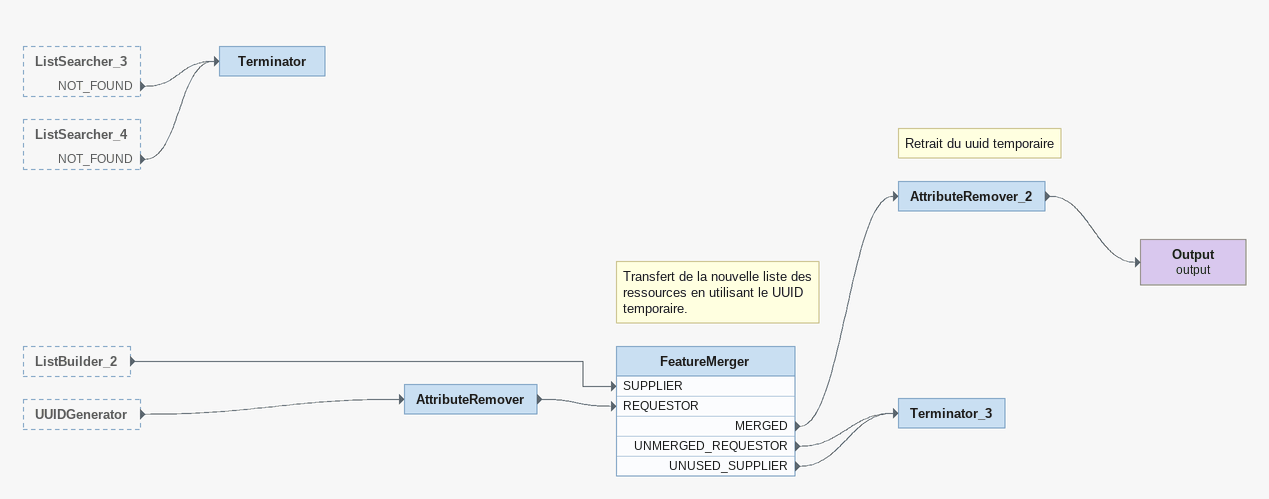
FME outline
ListSearcher_3 [outside]
    NOT_FOUND -> Terminator
ListSearcher_4 [outside]
    NOT_FOUND -> Terminator
ListBuilder_2 [outside]
    -> FeatureMerger [SUPPLIER]
UUIDGenerator [outside]
    -> AttributeRemover
Terminator
AttributeRemover
    -> FeatureMerger [REQUESTOR]
Note: Transfert de la nouvelle liste des ressources en utilisant le UUID temporaire.
FeatureMerger
    MERGED -> AttributeRemover_2
    UNMERGED_REQUESTOR -> Terminator_3
    UNUSED_SUPPLIER -> Terminator_3
Note: Retrait du uuid temporaire
AttributeRemover_2
    -> Output (output)
Output (output)
Terminator_3
